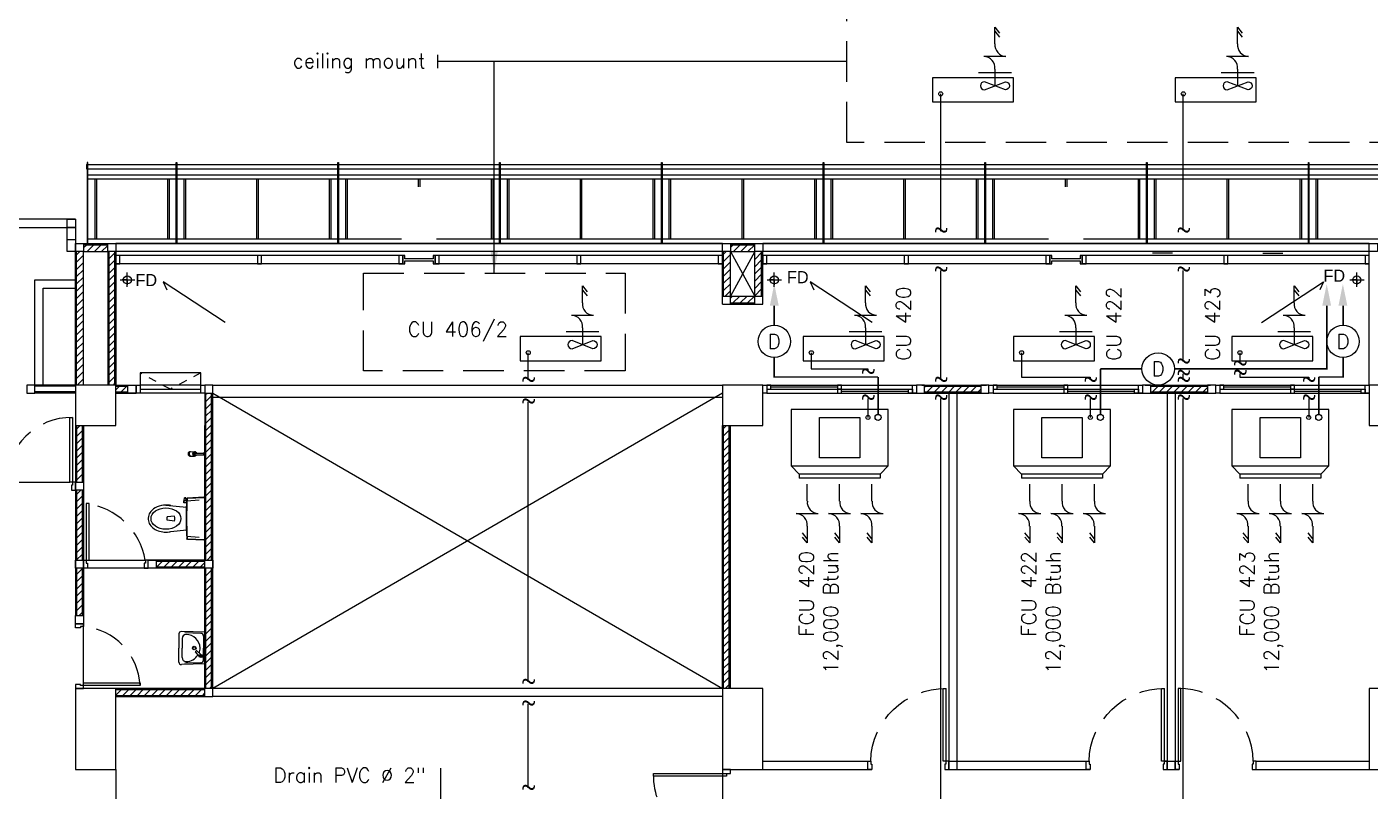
# Model space of a CAD drawing. Header units: millimetres. Extents: x -398 to 816, y -1 to 208.
# Drawn here: x 502.74 to 519.35, y 36.63 to 46.08 of the extents above; entities that cross this region are included whole.
import ezdxf
from ezdxf.enums import TextEntityAlignment as Align

# ---------------------------------------------------------------- set-up
doc = ezdxf.new("R2010")
doc.units = ezdxf.units.MM
doc.linetypes.add('DASHED', pattern=[0.75, 0.5, -0.25])
for name, color, linetype in [('AA_Column', 5, 'Continuous'), ('AA_Door', 3, 'Continuous'), ('AA_FD', 6, 'Continuous'), ('AA_Floor', 31, 'Continuous'), ('AA_furn', 11, 'Continuous'), ('AA_Hatch', 8, 'Continuous'), ('AA_Roof', 6, 'Continuous'), ('AA_Wall', 1, 'Continuous'), ('AA_Window', 4, 'Continuous'), ('AC DRAIN', 240, 'Continuous'), ('AC FCU', 221, 'Continuous'), ('AC LINE', 171, 'Continuous')]:
    doc.layers.add(name, color=color, linetype=linetype)
doc.styles.add('Romand', font='romand.shx')
doc.styles.add('Romans', font='romans.shx')
doc.styles.add('style2', font='vit-s.shx', dxfattribs={"height": 3.2})
pattern_1 = [(45, (-498.769, -475.90679), (-0.0449012806, 0.0449012806), [])]

# ---------------------------------------------------------------- blocks, each defined once
blk = doc.blocks.new('door_90')
at = {"layer": 'AA_Door', "color": 9}
blk.add_lwpolyline([(0.07, 0.1), (0.07, 1), (0.035, 1), (0.035, 0.1)], close=True, dxfattribs=at)
for points in [[(0, 0), (0, 0.1), (0.035, 0.1), (0.035, 0.065), (0.05, 0.065), (0.05, 0), (0, 0)], [(1, 0), (1, 0.1), (0.965, 0.1), (0.965, 0.065), (0.95, 0.065), (0.95, 0), (1, 0)]]:
    blk.add_lwpolyline(points, dxfattribs=at)
at = {"layer": 'AA_Door', "color": 9, "linetype": 'DASHED', "ltscale": 0.75}
blk.add_arc((0.043, 0.077), 0.923, 1.5795, 90.5293, dxfattribs=at)
blk = doc.blocks.new('door_180s')
at = {"layer": 'AA_Door', "color": 9}
for points in [[(-0.1, 1.9), (0, 1.9), (0, 1.85), (-0.1, 1.85)], [(-0.05, 1.815), (0.85, 1.815), (0.85, 1.85), (-0.05, 1.85)], [(-0.05, 0.085), (-0.95, 0.085), (-0.95, 0.05), (-0.05, 0.05)], [(-0.1, 0.05), (0, 0.05), (0, 0), (-0.1, 0)]]:
    blk.add_lwpolyline(points, close=True, dxfattribs=at)
at = {"layer": 'AA_Door', "color": 9, "linetype": 'DASHED', "ltscale": 0.75}
for centre, start, end in [((-0.027, 1.826), 268.4655, 0.5022), ((-0.073, 0.074), 88.4655, 180.5022)]:
    blk.add_arc(centre, 0.877, start, end, dxfattribs=at)
blk = doc.blocks.new('AC')
at = {"layer": 'AC FCU', "color": 8}
for p, q in [((-0.4, 1.651), (-0.342, 1.578)), ((-0.4, 1.444), (-0.4, 1.651)), ((-0.4, 1.601), (-0.342, 1.528)), ((0, 1.444), (0, 1.651)), ((0, 1.651), (0.058, 1.578)), ((0, 1.601), (0.058, 1.528)), ((0.4, 1.651), (0.458, 1.578)), ((0.4, 1.444), (0.4, 1.651)), ((0.4, 1.601), (0.458, 1.528)), ((-0.264, 1.289), (-0.536, 1.289)), ((0.136, 1.289), (-0.136, 1.289)), ((0.536, 1.289), (0.264, 1.289)), ((-0.4, 1.134), (-0.4, 0.926)), ((0, 1.134), (0, 0.926)), ((0.4, 1.134), (0.4, 0.926))]:
    blk.add_line(p, q, dxfattribs=at)
at = {"layer": 'AC FCU'}
for p, q in [((-0.5, 0.8), (-0.5, 0.85)), ((-0.5, 0.85), (0.5, 0.85)), ((0.5, 0.8), (0.5, 0.85)), ((-0.5, 0.8), (-0.6, 0.7)), ((-0.5, 0.8), (0.5, 0.8)), ((0.5, 0.8), (0.6, 0.7))]:
    blk.add_line(p, q, dxfattribs=at)
blk.add_lwpolyline([(-0.6, 0), (0.6, 0), (0.6, 0.7), (-0.6, 0.7)], close=True, dxfattribs=at)
at = {"layer": 'AC FCU', "color": 8}
blk.add_lwpolyline([(-0.25, 0.1), (-0.25, 0.6), (0.25, 0.6), (0.25, 0.1)], close=True, dxfattribs=at)
at = {"layer": 'AC FCU'}
blk.add_circle((-0.35, 0.1), 0.025, dxfattribs=at)
at = {"layer": 'AC FCU', "color": 8}
for centre, start, end in [((-0.26, 1.429), 173.9498, 268.5513), ((0.14, 1.429), 173.9498, 268.5513), ((0.54, 1.429), 173.9498, 268.5513), ((-0.54, 1.148), 353.9498, 88.5513), ((-0.14, 1.148), 353.9498, 88.5513), ((0.26, 1.148), 353.9498, 88.5513)]:
    blk.add_arc(centre, 0.14, start, end, dxfattribs=at)
blk = doc.blocks.new('ACC1')
at = {"layer": 'AC FCU'}
for p, q in [((0, 0.5), (-0.3, 0.5)), ((-0.3, 0.5), (-0.3, -0.5)), ((0, -0.5), (0, 0.5)), ((-0.3, -0.5), (0, -0.5))]:
    blk.add_line(p, q, dxfattribs=at)
at = {"layer": 'AC FCU', "color": 8}
for p, q in [((-0.562, 0.407), (-0.562, 0.134)), ((-0.36, 0.474), (-0.36, 0.067)), ((-0.925, 0.27), (-0.852, 0.328)), ((-0.718, 0.27), (-0.925, 0.27)), ((-0.875, 0.27), (-0.802, 0.328)), ((-0.407, 0.27), (-0.2, 0.27))]:
    blk.add_line(p, q, dxfattribs=at)
at = {"layer": 'AC FCU'}
blk.add_lwpolyline([(-0.25, 0.4, -1), (-0.15, 0.4), (-0.25, 0.141, 1), (-0.15, 0.141), (-0.25, 0.4)], format="xyb", dxfattribs=at)
blk.add_circle((-0.1, -0.4), 0.025, dxfattribs=at)
at = {"layer": 'AC FCU', "color": 8}
for centre, start, end in [((-0.703, 0.41), 263.9498, 358.5513), ((-0.422, 0.131), 83.9498, 178.5513)]:
    blk.add_arc(centre, 0.14, start, end, dxfattribs=at)
blk = doc.blocks.new('POINT_Drain')
at = {"layer": 'Defpoints'}
blk.add_circle((0, 0), 0.2, dxfattribs=at)
at = {"layer": 'AC DRAIN', "insert": (0, 0), "char_height": 0.18, "width": 0.25231, "attachment_point": 5, "style": 'Romans'}
blk.add_mtext('D', dxfattribs=at)

msp = doc.modelspace()

# ---------------------------------------------------------------- hatches: boundary and pattern name
at = {"layer": 'AA_Hatch'}
h = msp.add_hatch(dxfattribs=at)
h.set_pattern_fill('ANSI31', color=9, scale=0.02, style=0)
h.set_pattern_definition(pattern_1)
h.paths.add_polyline_path([(511.44, 43.384), (511.44, 43.299), (511.59, 43.299), (511.59, 43.384)])
h.paths.add_polyline_path([(511.59, 43.384), (511.59, 43.299), (511.74, 43.299), (511.74, 43.384)])
h.paths.add_polyline_path([(511.355, 42.749), (511.44, 42.749), (511.44, 43.299), (511.355, 43.299)])
h.paths.add_polyline_path([(511.44, 42.749), (511.44, 42.664), (511.59, 42.664), (511.59, 42.749)])
h.paths.add_polyline_path([(511.74, 42.664), (511.74, 42.749), (511.59, 42.749), (511.59, 42.664)])
h.paths.add_polyline_path([(511.825, 43.299), (511.74, 43.299), (511.74, 42.749), (511.825, 42.749)])
h = msp.add_hatch(dxfattribs=at)
h.set_pattern_fill('ANSI31', color=9, scale=0.02, style=0)
h.set_pattern_definition(pattern_1)
h.paths.add_polyline_path([(514.537, 41.634), (513.84, 41.634), (513.84, 41.564), (514.537, 41.564)])
h = msp.add_hatch(dxfattribs=at)
h.set_pattern_fill('ANSI31', color=9, scale=0.02, style=0)
h.set_pattern_definition(pattern_1)
h.paths.add_polyline_path([(517.34, 41.634), (516.637, 41.634), (516.637, 41.564), (517.34, 41.564)])
h = msp.add_hatch(dxfattribs=at)
h.set_pattern_fill('ANSI31', color=9, scale=0.02, style=0)
h.set_pattern_definition(pattern_1)
h.paths.add_polyline_path([(511.355, 37.899), (511.425, 37.899), (511.425, 41.149), (511.355, 41.149)])

# ---------------------------------------------------------------- linework, layer by layer
at = {"color": 9}
for p, q in [((504.755, 40.802), (504.742, 40.803)), ((504.755, 40.795), (504.742, 40.794)), ((504.756, 40.787), (504.743, 40.788)), ((504.756, 40.811), (504.744, 40.81)), ((504.744, 40.81), (504.744, 40.81)), ((504.76, 40.818), (504.747, 40.819)), ((504.76, 40.78), (504.747, 40.779)), ((504.751, 40.774), (504.751, 40.774)), ((504.764, 40.773), (504.751, 40.774)), ((504.765, 40.825), (504.753, 40.824)), ((504.753, 40.824), (504.753, 40.824)), ((504.757, 40.828), (504.813, 40.826)), ((504.757, 40.77), (504.813, 40.772)), ((504.826, 40.822), (504.812, 40.822)), ((504.826, 40.776), (504.812, 40.776)), ((504.62, 38.573), (504.62, 38.399)), ((504.94, 38.594), (504.651, 38.603)), ((504.891, 38.58), (504.695, 38.587)), ((504.925, 38.545), (504.925, 38.399)), ((504.94, 38.594), (504.94, 38.204)), ((504.62, 38.225), (504.62, 38.399)), ((504.66, 38.516), (504.66, 38.399)), ((504.66, 38.281), (504.66, 38.399)), ((504.925, 38.252), (504.925, 38.399)), ((504.94, 38.204), (504.651, 38.195)), ((504.891, 38.217), (504.695, 38.211)), ((504.87, 38.299), (504.826, 38.35)), ((504.891, 38.32), (504.84, 38.364)), ((504.904, 38.286), (504.876, 38.314)), ((504.876, 38.286), (504.904, 38.314))]:
    msp.add_line(p, q, dxfattribs=at)
for points in [[(504.759, 40.77, -0.021721), (504.757, 40.77, -0.137703), (504.75, 40.772, -0.107036), (504.743, 40.778, -0.080802), (504.739, 40.787, -0.068708), (504.737, 40.799, -0.068708), (504.739, 40.811, -0.080802), (504.743, 40.82, -0.107036), (504.75, 40.826, -0.137703), (504.757, 40.828, -0.011582), (504.758, 40.828, -0.107036)], [(504.742, 40.794, -0.019373), (504.742, 40.798, -0.026088), (504.742, 40.803, -0.070474)], [(504.747, 40.779, -0.064149), (504.744, 40.787, -0.004199), (504.743, 40.788, -0.027357)], [(504.744, 40.81, -0.075588), (504.747, 40.819, -0.107036)], [(504.758, 40.77, -0.06826), (504.755, 40.771, -0.050457), (504.751, 40.774, -0.080802)], [(504.753, 40.824, -0.02862), (504.755, 40.826, -0.137703), (504.762, 40.828, -0.011582), (504.763, 40.828, -0.107036)], [(504.821, 40.776, -0.037038), (504.818, 40.774, -0.138318), (504.812, 40.772, -0.138318), (504.805, 40.774, -0.107063), (504.799, 40.78, -0.080523), (504.795, 40.788, -0.068353), (504.793, 40.799, -0.068353), (504.795, 40.81, -0.080523), (504.799, 40.818, -0.107063), (504.805, 40.824, -0.138318), (504.812, 40.826, -0.138318), (504.818, 40.824, -0.034344), (504.821, 40.822, -0.080523)], [(504.812, 40.776, -0.166556), (504.808, 40.777, -0.10552), (504.803, 40.782, -0.068258), (504.8, 40.789, -0.054428), (504.799, 40.799, -0.054428), (504.8, 40.808, -0.068258), (504.803, 40.816, -0.10552), (504.808, 40.821, -0.166556), (504.812, 40.822, -0.166556)], [(504.837, 40.789, -0.063152), (504.835, 40.782, -0.10552), (504.83, 40.777, -0.166556), (504.826, 40.776, -0.166556), (504.822, 40.777, -0.10552), (504.817, 40.782, -0.068258), (504.815, 40.789, -0.054428), (504.813, 40.799, -0.054428), (504.815, 40.808, -0.068258), (504.817, 40.816, -0.10552), (504.822, 40.821, -0.166556), (504.826, 40.822, -0.166556), (504.83, 40.821, -0.10552), (504.835, 40.816, -0.063152), (504.837, 40.809, -0.054428)], [(504.825, 40.789, -0.130501), (504.823, 40.79, -0.106504), (504.82, 40.792, -0.08409), (504.819, 40.795, -0.073064), (504.818, 40.799, -0.073064), (504.819, 40.803, -0.08409), (504.82, 40.806, -0.106504), (504.823, 40.808, -0.130501), (504.825, 40.809, -0.130501)]]:
    msp.add_lwpolyline(points, format="xyb", dxfattribs=at)
for points in [[(504.825, 40.809), (504.93, 40.809)], [(504.825, 40.789), (504.93, 40.789)], [(504.937, 40.821), (504.93, 40.811), (504.93, 40.809)], [(504.93, 40.809), (504.93, 40.799)], [(504.93, 40.789), (504.93, 40.799)], [(504.937, 40.777), (504.93, 40.786), (504.93, 40.789)], [(504.94, 40.799), (504.94, 40.821), (504.937, 40.821)], [(504.937, 40.821), (504.937, 40.799)], [(504.94, 40.799), (504.94, 40.777), (504.937, 40.777)], [(504.937, 40.777), (504.937, 40.799)]]:
    msp.add_lwpolyline(points, dxfattribs=at)
for centre, radius in [((504.81, 38.399), 0.0225), ((504.81, 38.399), 0.0175), ((504.89, 38.3), 0.02)]:
    msp.add_circle(centre, radius, dxfattribs=at)
for centre, radius, start, end in [((504.855, 40.799), 0.0438, 167.5382, 180), ((504.855, 40.799), 0.0438, 180, 192.4618), ((504.839, 40.802), 0.0279, 151.9188, 167.5382), ((504.839, 40.796), 0.0279, 192.4618, 208.0812), ((504.83, 40.808), 0.0169, 127.8246, 151.9188), ((504.83, 40.79), 0.0169, 208.0812, 232.1754), ((504.823, 40.815), 0.007, 90, 127.8246), ((504.823, 40.783), 0.007, 232.1754, 270), ((504.823, 40.815), 0.007, 79.6534, 90), ((504.823, 40.783), 0.007, 270, 280.3466), ((504.65, 38.573), 0.03, 88.2101, 180), ((504.71, 38.516), 0.05, 90, 180), ((504.706, 38.387), 0.179, 3.7533, 88.7556), ((504.89, 38.545), 0.035, 0, 88.2101), ((504.706, 38.411), 0.179, 336.2049, 356.2467), ((504.65, 38.225), 0.03, 180, 271.7899), ((504.71, 38.281), 0.05, 180, 270), ((504.706, 38.411), 0.179, 271.2444, 327.3706), ((504.839, 38.351), 0.0125, 81.8699, 188.1301), ((504.89, 38.252), 0.035, 271.7899, 0)]:
    msp.add_arc(centre, radius, start, end, dxfattribs=at)
at = {"layer": 'AA_Column', "color": 9}
for p, q in [((503.84, 41.649), (503.34, 41.649)), ((503.34, 41.649), (503.34, 41.149)), ((503.84, 41.149), (503.84, 41.649)), ((503.34, 41.149), (503.84, 41.149)), ((503.84, 37.899), (503.34, 37.899)), ((503.34, 37.899), (503.34, 36.899)), ((503.84, 37.899), (503.34, 37.899)), ((503.34, 37.899), (503.34, 36.899)), ((503.84, 37.899), (503.34, 37.899)), ((503.34, 37.899), (503.34, 36.899)), ((503.84, 36.899), (503.84, 37.899)), ((503.84, 36.899), (503.84, 37.899)), ((503.84, 36.899), (503.84, 37.899)), ((503.34, 36.899), (503.84, 36.899)), ((503.34, 36.899), (503.84, 36.899)), ((503.34, 36.899), (503.84, 36.899))]:
    msp.add_line(p, q, dxfattribs=at)
for points in [[(511.34, 41.149), (511.84, 41.149), (511.84, 41.649), (511.34, 41.649)], [(519.34, 41.149), (519.84, 41.149), (519.84, 41.649), (519.34, 41.649)], [(511.34, 36.899), (511.84, 36.899), (511.84, 37.899), (511.34, 37.899)], [(519.34, 36.899), (519.84, 36.899), (519.84, 37.899), (519.34, 37.899)]]:
    msp.add_lwpolyline(points, close=True, dxfattribs=at)
at = {"layer": 'AA_Door', "color": 9}
for p, q in [((503.51, 40.184), (503.475, 40.184)), ((503.475, 40.184), (503.475, 39.484)), ((503.51, 39.484), (503.51, 40.184)), ((503.44, 39.384), (503.44, 39.484)), ((503.44, 39.484), (503.475, 39.484)), ((503.49, 39.384), (503.44, 39.384)), ((503.475, 39.484), (503.475, 39.449)), ((503.475, 39.484), (503.51, 39.484)), ((503.475, 39.449), (503.49, 39.449)), ((503.49, 39.449), (503.49, 39.384)), ((504.205, 39.449), (504.19, 39.449)), ((504.19, 39.449), (504.19, 39.384)), ((504.19, 39.384), (504.24, 39.384)), ((504.24, 39.484), (504.205, 39.484)), ((504.205, 39.484), (504.205, 39.449)), ((504.24, 39.384), (504.24, 39.484)), ((503.34, 38.699), (503.44, 38.699)), ((503.34, 38.649), (503.34, 38.699)), ((503.405, 38.649), (503.34, 38.649)), ((503.44, 38.664), (503.405, 38.664)), ((503.405, 38.664), (503.405, 38.649)), ((503.44, 38.699), (503.44, 38.664)), ((503.405, 37.949), (503.34, 37.949)), ((503.34, 37.949), (503.34, 37.899)), ((503.34, 37.899), (503.44, 37.899)), ((503.405, 37.934), (503.405, 37.949)), ((503.44, 37.934), (503.405, 37.934)), ((503.44, 37.969), (504.14, 37.969)), ((503.44, 37.934), (503.44, 37.969)), ((504.14, 37.934), (503.44, 37.934)), ((503.44, 37.899), (503.44, 37.934)), ((504.14, 37.969), (504.14, 37.934))]:
    msp.add_line(p, q, dxfattribs=at)
msp.add_lwpolyline([(503.27, 40.449), (503.27, 41.249), (503.305, 41.249), (503.305, 40.449)], close=True, dxfattribs=at)
msp.add_lwpolyline([(503.34, 40.349), (503.34, 40.449), (503.305, 40.449), (503.305, 40.414), (503.29, 40.414), (503.29, 40.349), (503.34, 40.349)], dxfattribs=at)
at = {"layer": 'AA_Door', "color": 9, "linetype": 'DASHED', "ltscale": 0.75}
for centre, radius, start, end in [((503.297, 40.426), 0.823, 89.4707, 178.4205), ((503.365, 39.339), 0.852, 9.7949, 82.6088), ((503.376, 37.902), 0.764, 2.3771, 85.2192)]:
    msp.add_arc(centre, radius, start, end, dxfattribs=at)
at = {"layer": 'AA_FD', "color": 6}
for p, q in [((503.982, 42.863), (503.982, 43.041)), ((511.982, 42.863), (511.982, 43.041)), ((519.185, 42.863), (519.185, 43.041)), ((503.895, 42.949), (504.073, 42.949)), ((503.982, 42.949), (503.92, 42.949)), ((503.982, 42.949), (503.982, 42.888)), ((505.192, 42.422), (504.425, 42.926)), ((504.425, 42.926), (504.472, 42.825)), ((511.895, 42.949), (512.073, 42.949)), ((511.982, 42.949), (511.92, 42.949)), ((511.982, 42.949), (511.982, 42.888)), ((513.192, 42.422), (512.425, 42.926)), ((512.425, 42.926), (512.472, 42.825)), ((518.006, 42.422), (518.773, 42.926)), ((518.773, 42.926), (518.726, 42.825)), ((519.098, 42.949), (519.276, 42.949)), ((519.185, 42.949), (519.123, 42.949)), ((519.185, 42.949), (519.185, 42.888))]:
    msp.add_line(p, q, dxfattribs=at)
for centre in [(503.982, 42.949), (511.982, 42.949), (519.185, 42.949)]:
    msp.add_circle(centre, 0.05, dxfattribs=at)
at = {"layer": 'AA_Floor', "color": 9}
for p, q in [((511.34, 43.399), (503.84, 43.399)), ((503.84, 43.399), (535.34, 43.399)), ((519.34, 43.399), (511.84, 43.399)), ((511.34, 43.299), (503.84, 43.299)), ((519.34, 43.299), (511.84, 43.299)), ((502.84, 42.949), (503.34, 42.949)), ((502.84, 41.649), (502.84, 42.949)), ((503.34, 42.949), (503.34, 41.649)), ((502.94, 42.849), (503.34, 42.849)), ((502.94, 41.649), (502.94, 42.849)), ((503.34, 42.849), (503.34, 41.649)), ((503.34, 41.649), (502.84, 41.649)), ((503.34, 41.649), (502.94, 41.649)), ((505.04, 41.649), (511.34, 41.649)), ((511.34, 41.549), (505.04, 37.898)), ((505.04, 41.549), (511.34, 37.899)), ((505.04, 41.499), (511.34, 41.499)), ((502.475, 40.449), (503.27, 40.449)), ((503.44, 39.484), (504.205, 39.484)), ((504.24, 39.384), (503.49, 39.384)), ((503.44, 37.899), (503.44, 38.699)), ((511.34, 37.898), (505.04, 37.898)), ((503.84, 36.899), (503.84, 31.899)), ((511.34, 36.899), (511.34, 34.999))]:
    msp.add_line(p, q, dxfattribs=at)
at = {"layer": 'AA_furn', "color": 9}
for p, q in [((504.68, 40.192), (504.68, 40.217)), ((504.715, 40.217), (504.68, 40.217)), ((504.685, 40.217), (504.689, 40.257)), ((504.685, 40.192), (504.685, 40.217)), ((504.704, 40.257), (504.689, 40.257)), ((504.708, 40.217), (504.704, 40.257)), ((504.728, 40.257), (504.717, 40.247)), ((504.72, 40.217), (504.87, 40.23)), ((504.73, 40.252), (504.722, 40.245)), ((504.728, 40.257), (504.93, 40.266)), ((504.73, 40.252), (504.928, 40.261)), ((504.94, 40.249), (504.928, 40.261)), ((504.94, 40.256), (504.93, 40.266)), ((504.94, 39.741), (504.94, 40.256)), ((504.46, 40.166), (504.712, 40.14)), ((504.714, 40.192), (504.68, 40.192)), ((504.566, 40.029), (504.476, 40.02)), ((504.566, 39.969), (504.476, 39.978)), ((504.52, 39.838), (504.712, 39.858)), ((504.728, 39.741), (504.717, 39.751)), ((504.72, 39.781), (504.87, 39.768)), ((504.73, 39.746), (504.722, 39.753)), ((504.93, 39.731), (504.728, 39.741)), ((504.928, 39.737), (504.73, 39.746)), ((504.94, 39.749), (504.928, 39.737)), ((504.94, 39.741), (504.93, 39.731))]:
    msp.add_line(p, q, dxfattribs=at)
for centre, radius, start, end in [((509.138, 39.999), 4.428, 176.7917, 183.2083), ((509.138, 39.999), 4.423, 176.8166, 183.1834), ((504.518, 39.999), 0.0466, 153.215, 206.785), ((504.478, 39.999), 0.0928, 341.1381, 18.8619)]:
    msp.add_arc(centre, radius, start, end, dxfattribs=at)
msp.add_ellipse((504.46, 39.999), major_axis=(0.185, 0), ratio=0.716216, dxfattribs=at)
msp.add_open_spline([(504.519, 40.16), (504.499, 40.164), (504.479, 40.167), (504.385, 40.166), (504.311, 40.137), (504.242, 40.049), (504.232, 39.999), (504.262, 39.912), (504.299, 39.877), (504.391, 39.834), (504.447, 39.827), (504.506, 39.835), (504.513, 39.836), (504.52, 39.838)], degree=3, knots=[1.286089, 1.286089, 1.286089, 1.286089, 1.576268, 1.576268, 2.627882, 2.627882, 3.385411, 3.385411, 4.14294, 4.14294, 4.900469, 4.900469, 5.002966, 5.002966, 5.002966, 5.002966], dxfattribs=at)
at = {"layer": 'AA_Hatch', "color": 9}
for p, q in [((503.44, 43.344), (503.48, 43.384)), ((503.485, 43.299), (503.57, 43.384)), ((503.59, 43.314), (503.66, 43.384)), ((503.664, 43.299), (503.74, 43.375)), ((503.355, 43.259), (503.395, 43.299)), ((503.355, 43.169), (503.44, 43.254)), ((503.575, 43.299), (503.59, 43.314)), ((503.755, 43.21), (503.825, 43.28)), ((503.755, 43.12), (503.825, 43.19)), ((503.355, 43.079), (503.44, 43.164)), ((503.355, 42.99), (503.44, 43.075)), ((503.755, 43.03), (503.825, 43.1)), ((503.355, 42.9), (503.44, 42.985)), ((503.355, 42.81), (503.44, 42.895)), ((503.755, 42.941), (503.825, 43.011)), ((503.755, 42.851), (503.825, 42.921)), ((503.355, 42.72), (503.44, 42.805)), ((503.355, 42.63), (503.44, 42.715)), ((503.755, 42.761), (503.825, 42.831)), ((503.755, 42.671), (503.825, 42.741)), ((503.355, 42.541), (503.44, 42.626)), ((503.355, 42.451), (503.44, 42.536)), ((503.755, 42.581), (503.825, 42.651)), ((503.755, 42.492), (503.825, 42.562)), ((503.355, 42.361), (503.44, 42.446)), ((503.355, 42.271), (503.44, 42.356)), ((503.755, 42.402), (503.825, 42.472)), ((503.755, 42.312), (503.825, 42.382)), ((503.355, 42.181), (503.44, 42.266)), ((503.755, 42.222), (503.825, 42.292)), ((503.755, 42.132), (503.825, 42.202)), ((503.355, 42.092), (503.44, 42.177)), ((503.355, 42.002), (503.44, 42.087)), ((503.755, 42.043), (503.825, 42.113)), ((503.355, 41.912), (503.44, 41.997)), ((503.355, 41.822), (503.44, 41.907)), ((503.755, 41.953), (503.825, 42.023)), ((503.755, 41.863), (503.825, 41.933)), ((503.355, 41.732), (503.44, 41.817)), ((503.361, 41.649), (503.44, 41.728)), ((503.755, 41.773), (503.825, 41.843)), ((503.755, 41.683), (503.825, 41.753)), ((503.81, 41.649), (503.825, 41.664)), ((503.84, 41.589), (503.885, 41.634)), ((503.905, 41.564), (503.975, 41.634)), ((504.955, 41.536), (504.968, 41.549)), ((504.955, 41.447), (505.025, 41.517)), ((504.955, 41.357), (505.025, 41.427)), ((504.955, 41.267), (505.025, 41.337)), ((504.955, 41.177), (505.025, 41.247)), ((503.355, 41.104), (503.4, 41.149)), ((503.355, 41.014), (503.425, 41.084)), ((504.955, 41.087), (505.025, 41.157)), ((504.955, 40.998), (505.025, 41.068)), ((503.355, 40.924), (503.425, 40.994)), ((503.355, 40.834), (503.425, 40.904)), ((504.955, 40.908), (505.025, 40.978)), ((504.955, 40.818), (505.025, 40.888)), ((503.355, 40.745), (503.425, 40.815)), ((503.355, 40.655), (503.425, 40.725)), ((504.955, 40.728), (505.025, 40.798)), ((504.955, 40.638), (505.025, 40.708)), ((503.355, 40.565), (503.425, 40.635)), ((503.355, 40.475), (503.425, 40.545)), ((504.955, 40.549), (505.025, 40.619)), ((504.955, 40.459), (505.025, 40.529)), ((503.419, 40.449), (503.425, 40.455)), ((504.955, 40.369), (505.025, 40.439)), ((503.355, 40.296), (503.408, 40.349)), ((503.355, 40.206), (503.425, 40.276)), ((504.955, 40.279), (505.025, 40.349)), ((504.955, 40.189), (505.025, 40.259)), ((503.355, 40.116), (503.425, 40.186)), ((503.355, 40.026), (503.425, 40.096)), ((504.955, 40.099), (505.025, 40.169)), ((504.955, 40.01), (505.025, 40.08)), ((503.355, 39.936), (503.425, 40.006)), ((503.355, 39.847), (503.425, 39.917)), ((504.955, 39.92), (505.025, 39.99)), ((504.955, 39.83), (505.025, 39.9)), ((503.355, 39.757), (503.425, 39.827)), ((503.355, 39.667), (503.425, 39.737)), ((504.955, 39.74), (505.025, 39.81)), ((504.955, 39.65), (505.025, 39.72)), ((503.355, 39.577), (503.425, 39.647)), ((503.355, 39.487), (503.425, 39.557)), ((504.955, 39.561), (505.025, 39.631)), ((504.968, 39.484), (505.025, 39.541)), ((503.355, 39.308), (503.425, 39.378)), ((504.344, 39.399), (504.414, 39.469)), ((504.434, 39.399), (504.504, 39.469)), ((504.524, 39.399), (504.594, 39.469)), ((504.614, 39.399), (504.684, 39.469)), ((504.703, 39.399), (504.773, 39.469)), ((504.793, 39.399), (504.863, 39.469)), ((504.883, 39.399), (504.94, 39.456)), ((504.955, 39.381), (504.958, 39.384)), ((503.355, 39.218), (503.425, 39.288)), ((504.955, 39.291), (505.025, 39.361)), ((504.955, 39.201), (505.025, 39.271)), ((503.355, 39.128), (503.425, 39.198)), ((503.355, 39.038), (503.425, 39.108)), ((504.955, 39.112), (505.025, 39.182)), ((504.955, 39.022), (505.025, 39.092)), ((503.355, 38.949), (503.425, 39.019)), ((503.355, 38.859), (503.425, 38.929)), ((504.955, 38.932), (505.025, 39.002)), ((504.955, 38.842), (505.025, 38.912)), ((503.385, 38.799), (503.425, 38.839)), ((504.955, 38.752), (505.025, 38.822)), ((504.955, 38.663), (505.025, 38.733)), ((504.955, 38.573), (505.025, 38.643)), ((504.955, 38.483), (505.025, 38.553)), ((504.955, 38.393), (505.025, 38.463)), ((504.955, 38.303), (505.025, 38.373)), ((504.955, 38.214), (505.025, 38.284)), ((504.955, 38.124), (505.025, 38.194)), ((504.955, 38.034), (505.025, 38.104)), ((503.84, 37.817), (503.907, 37.884)), ((503.927, 37.814), (503.997, 37.884)), ((504.016, 37.814), (504.086, 37.884)), ((504.106, 37.814), (504.176, 37.884)), ((504.196, 37.814), (504.266, 37.884)), ((504.286, 37.814), (504.356, 37.884)), ((504.376, 37.814), (504.446, 37.884)), ((504.465, 37.814), (504.535, 37.884)), ((504.555, 37.814), (504.625, 37.884)), ((504.645, 37.814), (504.715, 37.884)), ((504.735, 37.814), (504.805, 37.884)), ((504.825, 37.814), (504.895, 37.884)), ((504.955, 37.944), (505.025, 38.014)), ((505, 37.899), (505.025, 37.924)), ((504.915, 37.814), (504.94, 37.839))]:
    msp.add_line(p, q, dxfattribs=at)
at = {"layer": 'AA_Roof', "color": 9}
for p, q in [((503.476, 44.374), (503.486, 44.374)), ((503.476, 44.374), (503.476, 44.324)), ((503.494, 44.374), (504.586, 44.374)), ((504.594, 44.374), (506.586, 44.374)), ((506.594, 44.374), (508.586, 44.374)), ((508.594, 44.374), (510.586, 44.374)), ((510.594, 44.374), (512.586, 44.374)), ((512.594, 44.374), (514.586, 44.374)), ((514.594, 44.374), (516.586, 44.374)), ((516.594, 44.374), (518.586, 44.374)), ((518.594, 44.374), (520.586, 44.374)), ((503.476, 44.324), (503.486, 44.324)), ((503.494, 44.324), (504.586, 44.324)), ((503.494, 44.249), (504.586, 44.249)), ((503.494, 44.199), (504.586, 44.199)), ((503.58, 44.199), (503.58, 43.455)), ((503.6, 44.199), (503.6, 43.455)), ((504.48, 44.199), (504.48, 43.455)), ((504.5, 44.199), (504.5, 43.455)), ((504.594, 44.324), (506.586, 44.324)), ((504.594, 44.249), (506.586, 44.249)), ((504.594, 44.199), (506.586, 44.199)), ((504.68, 44.199), (504.68, 43.455)), ((504.7, 44.199), (504.7, 43.455)), ((505.58, 44.199), (505.58, 43.455)), ((505.6, 44.199), (505.6, 43.455)), ((506.48, 44.199), (506.48, 43.455)), ((506.5, 44.199), (506.5, 43.455)), ((506.594, 44.324), (508.586, 44.324)), ((506.594, 44.249), (508.586, 44.249)), ((506.594, 44.199), (508.586, 44.199)), ((506.68, 44.199), (506.68, 43.455)), ((506.7, 44.199), (506.7, 43.455)), ((507.58, 44.199), (507.58, 44.099)), ((507.6, 44.199), (507.6, 44.099)), ((508.48, 44.199), (508.48, 43.455)), ((508.5, 44.199), (508.5, 43.455)), ((508.594, 44.324), (510.586, 44.324)), ((508.594, 44.249), (510.586, 44.249)), ((508.594, 44.199), (510.586, 44.199)), ((508.68, 44.199), (508.68, 43.455)), ((508.7, 44.199), (508.7, 43.455)), ((509.58, 44.199), (509.58, 43.455)), ((509.6, 44.199), (509.6, 43.455)), ((510.48, 44.199), (510.48, 43.455)), ((510.5, 44.199), (510.5, 43.455)), ((510.594, 44.324), (512.586, 44.324)), ((510.594, 44.249), (512.586, 44.249)), ((510.594, 44.199), (512.586, 44.199)), ((510.68, 44.199), (510.68, 43.455)), ((510.7, 44.199), (510.7, 43.455)), ((511.58, 44.199), (511.58, 43.455)), ((511.6, 44.199), (511.6, 43.455)), ((512.48, 44.199), (512.48, 43.455)), ((512.5, 44.199), (512.5, 43.455)), ((512.594, 44.324), (514.586, 44.324)), ((512.594, 44.249), (514.586, 44.249)), ((512.594, 44.199), (514.586, 44.199)), ((512.68, 44.199), (512.68, 43.455)), ((512.7, 44.199), (512.7, 43.455)), ((513.58, 44.199), (513.58, 43.455)), ((513.6, 44.199), (513.6, 43.455)), ((514.48, 44.199), (514.48, 43.455)), ((514.5, 44.199), (514.5, 43.455)), ((514.594, 44.324), (516.586, 44.324)), ((514.594, 44.249), (516.586, 44.249)), ((514.594, 44.199), (516.586, 44.199)), ((514.68, 44.199), (514.68, 43.455)), ((514.7, 44.199), (514.7, 43.455)), ((515.58, 44.199), (515.58, 44.099)), ((515.6, 44.199), (515.6, 44.099)), ((516.48, 44.199), (516.48, 43.455)), ((516.5, 44.199), (516.5, 43.455)), ((516.594, 44.324), (518.586, 44.324)), ((516.594, 44.249), (518.586, 44.249)), ((516.594, 44.199), (518.586, 44.199)), ((516.68, 44.199), (516.68, 43.455)), ((516.7, 44.199), (516.7, 43.455)), ((517.58, 44.199), (517.58, 43.455)), ((517.6, 44.199), (517.6, 43.455)), ((518.48, 44.199), (518.48, 43.455)), ((518.5, 44.199), (518.5, 43.455)), ((518.594, 44.324), (520.586, 44.324)), ((518.594, 44.249), (520.586, 44.249)), ((518.594, 44.199), (520.586, 44.199)), ((518.68, 44.199), (518.68, 43.455)), ((518.7, 44.199), (518.7, 43.455)), ((503.494, 43.455), (504.586, 43.455)), ((504.594, 43.455), (506.586, 43.455)), ((506.594, 43.455), (507.373, 43.455)), ((507.807, 43.455), (508.586, 43.455)), ((508.594, 43.455), (510.586, 43.455)), ((510.594, 43.455), (512.586, 43.455)), ((512.594, 43.455), (514.586, 43.455)), ((514.594, 43.455), (515.373, 43.455)), ((515.807, 43.455), (516.586, 43.455)), ((516.594, 43.455), (518.586, 43.455)), ((518.594, 43.455), (520.586, 43.455))]:
    msp.add_line(p, q, dxfattribs=at)
for points in [[(503.494, 44.399), (503.486, 44.399), (503.486, 43.405), (503.494, 43.405)], [(504.586, 44.399), (504.594, 44.399), (504.594, 43.405), (504.586, 43.405)], [(506.586, 44.399), (506.594, 44.399), (506.594, 43.405), (506.586, 43.405)], [(508.586, 44.399), (508.594, 44.399), (508.594, 43.405), (508.586, 43.405)], [(510.586, 44.399), (510.594, 44.399), (510.594, 43.405), (510.586, 43.405)], [(512.586, 44.399), (512.594, 44.399), (512.594, 43.405), (512.586, 43.405)], [(514.586, 44.399), (514.594, 44.399), (514.594, 43.405), (514.586, 43.405)], [(516.586, 44.399), (516.594, 44.399), (516.594, 43.405), (516.586, 43.405)], [(518.586, 44.399), (518.594, 44.399), (518.594, 43.405), (518.586, 43.405)]]:
    msp.add_lwpolyline(points, close=True, dxfattribs=at)
at = {"layer": 'AA_Wall', "color": 9}
for p, q in [((503.34, 43.699), (497.69, 43.699)), ((503.24, 43.699), (503.34, 43.699)), ((503.24, 43.599), (503.24, 43.699)), ((503.34, 43.699), (503.34, 43.599)), ((503.34, 43.699), (503.34, 43.599)), ((497.69, 43.599), (503.34, 43.599)), ((503.24, 43.449), (503.24, 43.599)), ((503.24, 43.599), (503.34, 43.599)), ((503.24, 43.299), (503.24, 43.599)), ((503.34, 43.599), (503.24, 43.599)), ((503.34, 43.599), (503.34, 43.449)), ((503.34, 43.599), (503.34, 43.299)), ((503.24, 43.449), (503.34, 43.449)), ((503.24, 43.299), (503.24, 43.449)), ((503.34, 43.449), (503.34, 43.299)), ((503.34, 43.399), (503.44, 43.399)), ((503.34, 43.299), (503.34, 43.399)), ((503.34, 43.399), (503.44, 43.399)), ((503.34, 43.299), (503.34, 43.399)), ((503.44, 43.399), (503.74, 43.399)), ((503.44, 43.399), (503.74, 43.399)), ((503.44, 43.399), (503.44, 43.299)), ((503.44, 43.399), (503.44, 43.299)), ((503.44, 43.384), (503.74, 43.384)), ((503.44, 43.384), (503.74, 43.384)), ((503.74, 43.399), (503.84, 43.399)), ((503.74, 43.299), (503.74, 43.399)), ((503.74, 43.299), (503.74, 43.399)), ((503.74, 43.399), (503.84, 43.399)), ((503.84, 43.399), (503.84, 43.299)), ((503.84, 43.399), (503.84, 43.299)), ((511.44, 43.399), (511.74, 43.399)), ((511.44, 43.384), (511.74, 43.384)), ((503.34, 43.299), (503.24, 43.299)), ((503.34, 43.299), (503.24, 43.299)), ((503.34, 41.649), (503.34, 43.299)), ((503.34, 41.649), (503.34, 43.299)), ((503.44, 43.299), (503.34, 43.299)), ((503.44, 43.299), (503.34, 43.299)), ((503.355, 41.649), (503.355, 43.299)), ((503.355, 41.649), (503.355, 43.299)), ((503.44, 41.649), (503.44, 43.299)), ((503.44, 41.649), (503.44, 43.299)), ((503.44, 43.299), (503.74, 43.299)), ((503.74, 43.299), (503.74, 41.649)), ((503.84, 43.299), (503.74, 43.299)), ((503.84, 43.299), (503.74, 43.299)), ((503.755, 43.299), (503.755, 41.649)), ((503.825, 43.299), (503.825, 41.649)), ((503.84, 43.299), (503.84, 41.649)), ((507.39, 43.249), (503.84, 43.249)), ((511.34, 43.249), (507.79, 43.249)), ((511.34, 42.649), (511.34, 43.299)), ((511.355, 42.749), (511.355, 43.299)), ((511.44, 42.649), (511.44, 43.299)), ((511.74, 43.299), (511.44, 42.749)), ((511.44, 43.299), (511.74, 42.749)), ((511.44, 43.299), (511.74, 43.299)), ((511.74, 42.649), (511.74, 43.299)), ((511.825, 42.749), (511.825, 43.299)), ((511.84, 42.649), (511.84, 43.299)), ((515.39, 43.249), (511.84, 43.249)), ((519.34, 43.249), (515.79, 43.249)), ((519.34, 41.649), (519.34, 43.299)), ((507.39, 43.149), (503.84, 43.149)), ((511.34, 43.149), (507.79, 43.149)), ((515.39, 43.149), (511.84, 43.149)), ((519.34, 43.149), (515.79, 43.149)), ((511.34, 42.749), (511.84, 42.749)), ((511.34, 42.649), (511.84, 42.649)), ((511.44, 42.664), (511.74, 42.664)), ((502.84, 41.649), (502.74, 41.649)), ((502.74, 41.649), (502.74, 41.549)), ((502.74, 41.549), (502.84, 41.549)), ((503.34, 41.649), (502.84, 41.649)), ((502.84, 41.549), (502.84, 41.649)), ((503.34, 41.634), (502.84, 41.634)), ((503.34, 41.564), (502.84, 41.564)), ((503.34, 41.549), (502.84, 41.549)), ((503.84, 41.649), (504.09, 41.649)), ((503.84, 41.634), (503.99, 41.634)), ((503.84, 41.564), (503.99, 41.564)), ((503.84, 41.549), (504.09, 41.549)), ((503.99, 41.649), (504.09, 41.649)), ((503.99, 41.549), (503.99, 41.649)), ((504.09, 41.549), (503.99, 41.549)), ((504.09, 41.649), (504.09, 41.549)), ((505.04, 41.649), (504.94, 41.649)), ((504.94, 41.649), (504.94, 40.149)), ((504.94, 41.549), (505.04, 41.549)), ((504.955, 39.484), (504.955, 41.549)), ((505.025, 39.484), (505.025, 41.549)), ((505.04, 37.899), (505.04, 41.649)), ((513.805, 41.649), (514.605, 41.649)), ((513.805, 41.549), (514.605, 41.549)), ((513.84, 41.634), (514.537, 41.634)), ((513.84, 41.564), (514.537, 41.564)), ((514.14, 41.549), (514.14, 36.899)), ((514.24, 41.549), (514.24, 36.899)), ((514.24, 41.549), (514.24, 36.899)), ((516.57, 41.649), (517.375, 41.649)), ((516.57, 41.549), (517.375, 41.549)), ((516.637, 41.634), (517.34, 41.634)), ((516.637, 41.564), (517.34, 41.564)), ((516.84, 41.549), (516.84, 36.899)), ((516.94, 41.549), (516.94, 36.899)), ((503.34, 41.149), (503.34, 40.349)), ((503.355, 41.149), (503.355, 40.449)), ((503.425, 41.149), (503.425, 40.449)), ((503.44, 41.149), (503.44, 40.349)), ((503.44, 41.149), (503.44, 40.149)), ((504.94, 37.799), (504.94, 41.149)), ((511.34, 37.899), (511.34, 41.149)), ((511.355, 37.899), (511.355, 41.149)), ((511.425, 37.899), (511.425, 41.149)), ((511.44, 37.899), (511.44, 41.149)), ((503.34, 40.449), (503.44, 40.449)), ((503.34, 40.349), (503.34, 40.449)), ((503.34, 40.449), (503.44, 40.449)), ((503.34, 40.349), (503.34, 40.449)), ((503.34, 40.449), (503.44, 40.449)), ((503.34, 40.349), (503.34, 40.449)), ((503.44, 40.449), (503.44, 40.349)), ((503.44, 40.449), (503.44, 40.349)), ((503.44, 40.449), (503.44, 40.349)), ((503.34, 40.349), (503.34, 38.799)), ((503.44, 40.349), (503.34, 40.349)), ((503.44, 40.349), (503.34, 40.349)), ((503.44, 40.349), (503.34, 40.349)), ((503.355, 40.349), (503.355, 39.484)), ((503.425, 40.349), (503.425, 39.484)), ((503.44, 40.349), (503.44, 38.699)), ((503.44, 40.349), (503.44, 38.799)), ((503.34, 39.484), (503.44, 39.484)), ((503.34, 39.384), (503.34, 39.484)), ((503.44, 39.384), (503.34, 39.384)), ((503.355, 39.384), (503.355, 38.799)), ((503.425, 39.384), (503.425, 38.799)), ((503.44, 39.484), (503.44, 39.384)), ((504.94, 39.484), (504.24, 39.484)), ((504.24, 39.484), (504.34, 39.484)), ((504.24, 39.384), (504.24, 39.484)), ((504.94, 39.384), (504.24, 39.384)), ((504.34, 39.384), (504.24, 39.384)), ((504.34, 39.484), (504.34, 39.384)), ((504.94, 39.469), (504.34, 39.469)), ((504.94, 39.399), (504.34, 39.399)), ((504.94, 39.384), (504.34, 39.384)), ((504.94, 39.484), (505.04, 39.484)), ((504.94, 39.384), (504.94, 39.484)), ((505.04, 39.384), (504.94, 39.384)), ((504.955, 37.899), (504.955, 39.384)), ((505.025, 37.899), (505.025, 39.384)), ((505.04, 39.484), (505.04, 39.384)), ((503.34, 38.799), (503.44, 38.799)), ((503.34, 38.699), (503.34, 38.799)), ((503.44, 38.799), (503.44, 38.699)), ((503.44, 38.699), (503.34, 38.699)), ((505.04, 37.899), (503.84, 37.899)), ((504.94, 37.884), (503.84, 37.884)), ((505.04, 37.799), (505.04, 37.899)), ((511.34, 37.898), (505.04, 37.898)), ((503.84, 37.814), (504.94, 37.814)), ((503.84, 37.799), (505.04, 37.799)), ((511.34, 37.798), (505.04, 37.798)), ((511.84, 36.999), (513.175, 36.999)), ((511.84, 36.899), (513.19, 36.899)), ((514.14, 36.999), (515.875, 36.999)), ((514.14, 36.899), (515.89, 36.899)), ((516.79, 36.899), (516.99, 36.899)), ((516.805, 36.999), (516.975, 36.999)), ((517.92, 36.899), (519.34, 36.899)), ((517.935, 36.999), (519.34, 36.999))]:
    msp.add_line(p, q, dxfattribs=at)
for points in [[(511.34, 43.399), (511.44, 43.399), (511.44, 43.299), (511.34, 43.299)], [(511.74, 43.399), (511.84, 43.399), (511.84, 43.299), (511.74, 43.299)], [(519.34, 43.399), (519.44, 43.399), (519.44, 43.299), (519.34, 43.299)], [(513.74, 41.549), (513.84, 41.549), (513.84, 41.649), (513.74, 41.649)], [(514.537, 41.549), (514.637, 41.549), (514.637, 41.649), (514.537, 41.649)], [(516.537, 41.549), (516.637, 41.549), (516.637, 41.649), (516.537, 41.649)], [(517.34, 41.549), (517.44, 41.549), (517.44, 41.649), (517.34, 41.649)]]:
    msp.add_lwpolyline(points, close=True, dxfattribs=at)
at = {"layer": 'AA_Window', "color": 9}
for p, q in [((503.84, 43.249), (503.84, 43.149)), ((503.89, 43.249), (503.84, 43.249)), ((503.89, 43.149), (503.89, 43.249)), ((516.906, 43.28), (516.658, 43.28)), ((518.024, 43.28), (518.272, 43.28)), ((503.84, 43.149), (503.89, 43.149)), ((504.89, 41.799), (504.14, 41.799)), ((504.14, 41.799), (504.14, 41.649)), ((504.89, 41.649), (504.89, 41.799)), ((504.09, 41.549), (504.09, 41.649)), ((504.09, 41.649), (504.14, 41.649)), ((504.14, 41.549), (504.09, 41.549)), ((504.89, 41.649), (504.14, 41.649)), ((504.14, 41.649), (504.14, 41.549)), ((504.14, 41.599), (504.89, 41.599)), ((504.89, 41.549), (504.14, 41.549)), ((504.89, 41.549), (504.89, 41.649)), ((504.89, 41.649), (504.94, 41.649)), ((504.94, 41.549), (504.89, 41.549)), ((504.94, 41.649), (504.94, 41.549)), ((511.89, 41.649), (513.745, 41.649)), ((511.89, 41.599), (513.69, 41.599)), ((511.89, 41.549), (513.745, 41.549)), ((512.765, 41.624), (511.94, 41.624)), ((512.815, 41.574), (513.64, 41.574)), ((514.687, 41.649), (516.542, 41.649)), ((514.687, 41.599), (516.487, 41.599)), ((514.687, 41.549), (516.542, 41.549)), ((515.562, 41.624), (514.737, 41.624)), ((515.612, 41.574), (516.437, 41.574)), ((517.49, 41.649), (519.345, 41.649)), ((517.49, 41.599), (519.29, 41.599)), ((517.49, 41.549), (519.345, 41.549)), ((518.365, 41.624), (517.54, 41.624)), ((518.415, 41.574), (519.24, 41.574))]:
    msp.add_line(p, q, dxfattribs=at)
at = {"layer": 'AA_Window', "color": 9, "linetype": 'DASHED', "ltscale": 0.2}
for p, q in [((504.515, 41.599), (504.14, 41.799)), ((504.89, 41.799), (504.515, 41.599))]:
    msp.add_line(p, q, dxfattribs=at)
at = {"layer": 'AA_Window', "color": 9}
for points in [[(505.59, 43.249), (505.59, 43.149), (505.64, 43.149), (505.64, 43.249)], [(507.34, 43.249), (507.34, 43.149), (507.39, 43.149), (507.39, 43.249)], [(507.39, 43.249), (507.39, 43.149), (507.415, 43.149), (507.415, 43.186), (507.765, 43.186), (507.765, 43.149), (507.79, 43.149), (507.79, 43.249), (507.765, 43.249), (507.765, 43.211), (507.415, 43.211), (507.415, 43.249)], [(507.79, 43.249), (507.79, 43.149), (507.84, 43.149), (507.84, 43.249)], [(509.54, 43.249), (509.54, 43.149), (509.59, 43.149), (509.59, 43.249)], [(511.29, 43.249), (511.29, 43.149), (511.34, 43.149), (511.34, 43.249)], [(511.84, 43.249), (511.84, 43.149), (511.89, 43.149), (511.89, 43.249)], [(513.59, 43.249), (513.59, 43.149), (513.64, 43.149), (513.64, 43.249)], [(515.34, 43.249), (515.34, 43.149), (515.39, 43.149), (515.39, 43.249)], [(515.39, 43.249), (515.39, 43.149), (515.415, 43.149), (515.415, 43.186), (515.765, 43.186), (515.765, 43.149), (515.79, 43.149), (515.79, 43.249), (515.765, 43.249), (515.765, 43.211), (515.415, 43.211), (515.415, 43.249)], [(515.79, 43.249), (515.79, 43.149), (515.84, 43.149), (515.84, 43.249)], [(517.54, 43.249), (517.54, 43.149), (517.59, 43.149), (517.59, 43.249)], [(519.29, 43.249), (519.29, 43.149), (519.34, 43.149), (519.34, 43.249)], [(511.84, 41.549), (511.84, 41.649), (511.89, 41.649), (511.89, 41.549)], [(511.94, 41.599), (511.94, 41.649), (511.89, 41.649), (511.89, 41.599)], [(512.815, 41.599), (512.815, 41.649), (512.765, 41.649), (512.765, 41.599)], [(512.815, 41.549), (512.815, 41.599), (512.765, 41.599), (512.765, 41.549)], [(513.64, 41.549), (513.64, 41.599), (513.69, 41.599), (513.69, 41.549)], [(513.69, 41.549), (513.69, 41.649), (513.74, 41.649), (513.74, 41.549)], [(514.637, 41.549), (514.637, 41.649), (514.687, 41.649), (514.687, 41.549)], [(514.737, 41.599), (514.737, 41.649), (514.687, 41.649), (514.687, 41.599)], [(515.612, 41.599), (515.612, 41.649), (515.562, 41.649), (515.562, 41.599)], [(515.612, 41.549), (515.612, 41.599), (515.562, 41.599), (515.562, 41.549)], [(516.437, 41.549), (516.437, 41.599), (516.487, 41.599), (516.487, 41.549)], [(516.487, 41.549), (516.487, 41.649), (516.537, 41.649), (516.537, 41.549)], [(517.44, 41.549), (517.44, 41.649), (517.49, 41.649), (517.49, 41.549)], [(517.54, 41.599), (517.54, 41.649), (517.49, 41.649), (517.49, 41.599)], [(518.415, 41.599), (518.415, 41.649), (518.365, 41.649), (518.365, 41.599)], [(518.415, 41.549), (518.415, 41.599), (518.365, 41.599), (518.365, 41.549)], [(519.24, 41.549), (519.24, 41.599), (519.29, 41.599), (519.29, 41.549)], [(519.29, 41.549), (519.29, 41.649), (519.34, 41.649), (519.34, 41.549)]]:
    msp.add_lwpolyline(points, close=True, dxfattribs=at)
at = {"layer": 'AC DRAIN', "color": 2}
msp.add_line((507.853, 36.913), (507.853, 36.306), dxfattribs=at)
at = {"layer": 'AC DRAIN', "const_width": 0.02}
for points in [[(511.982, 42.389), (511.982, 42.629)], [(516.929, 41.849), (518.815, 41.849), (518.815, 42.629)], [(519.015, 42.389), (519.015, 42.629)], [(513.265, 41.749), (511.982, 41.749), (511.982, 41.989)], [(516.015, 41.286), (516.015, 41.849)], [(516.015, 41.849), (516.529, 41.849)], [(518.715, 41.749), (519.015, 41.749), (519.015, 41.989)], [(513.265, 41.286), (513.265, 41.749)], [(518.715, 41.286), (518.715, 41.749)]]:
    msp.add_lwpolyline(points, dxfattribs=at)
at = {"layer": 'AC DRAIN'}
for centre in [(513.265, 41.249), (516.015, 41.249), (518.715, 41.249)]:
    msp.add_circle(centre, 0.0375, dxfattribs=at)
for points in [[(511.927, 42.629), (511.982, 42.899), (512.037, 42.629)], [(518.758, 42.629), (518.813, 42.899), (518.868, 42.629)], [(518.958, 42.629), (519.013, 42.899), (519.068, 42.629)]]:
    msp.add_solid(points, dxfattribs=at)
at = {"layer": 'AC FCU', "color": 2, "linetype": 'DASHED'}
msp.add_lwpolyline([(506.901, 43.033), (510.137, 43.033), (510.137, 41.824), (506.901, 41.824)], close=True, dxfattribs=at)
at = {"layer": 'AC LINE', "color": 2}
for p, q in [((507.819, 45.731), (507.819, 45.568)), ((512.879, 45.649), (507.819, 45.649)), ((508.519, 43.033), (508.519, 45.649))]:
    msp.add_line(p, q, dxfattribs=at)
at = {"layer": 'AC LINE'}
for p, q in [((514.04, 43.551), (514.04, 45.249)), ((517.04, 43.561), (517.04, 45.249)), ((514.04, 41.715), (514.04, 43.067)), ((517.04, 41.94), (517.04, 43.067)), ((508.94, 41.716), (508.94, 42.049)), ((512.44, 42.049), (512.44, 41.849)), ((515.04, 42.049), (515.04, 41.749)), ((517.74, 42.049), (517.74, 41.915)), ((512.44, 41.849), (513.14, 41.849)), ((513.14, 41.849), (513.14, 41.816)), ((515.04, 41.749), (515.89, 41.749)), ((515.89, 41.749), (515.89, 41.715)), ((517.04, 41.713), (517.04, 41.789)), ((517.74, 41.793), (517.74, 41.749)), ((517.74, 41.749), (518.59, 41.749)), ((518.59, 41.749), (518.59, 41.715)), ((508.94, 37.98), (508.94, 41.439)), ((513.14, 41.484), (513.14, 41.249)), ((514.04, 35.309), (514.04, 41.483)), ((515.89, 41.484), (515.89, 41.249)), ((517.04, 35.269), (517.04, 41.483)), ((518.59, 41.484), (518.59, 41.249)), ((508.94, 36.671), (508.94, 37.703))]:
    msp.add_line(p, q, dxfattribs=at)
at = {"layer": 'AC LINE', "color": 2, "linetype": 'DASHED'}
msp.add_lwpolyline([(512.879, 46.649), (526.594, 46.649), (526.594, 44.649), (512.879, 44.649)], close=True, dxfattribs=at)
at = {"layer": 'AC LINE', "color": 2}
msp.add_solid([(508.564, 43.303), (508.519, 43.033), (508.474, 43.303)], dxfattribs=at)

# ---------------------------------------------------------------- block references
at = {"layer": 'AA_Wall', "color": 9, "xscale": -1}
for name, p in [('door_90', (514.14, 36.899)), ('door_90', (516.84, 36.899)), ('door_180s', (511.34, 34.999))]:
    msp.add_blockref(name, p, dxfattribs=at)
at = {"layer": 'AA_Wall', "color": 9}
msp.add_blockref('door_90', (516.94, 36.899), dxfattribs=at)
at = {"layer": 'AC DRAIN', "color": 9}
for p in [(511.982, 42.189), (519.015, 42.189), (516.729, 41.849)]:
    msp.add_blockref('POINT_Drain', p, dxfattribs=at)
at = {"layer": 'AC FCU'}
for name, p, rotation in [('ACC1', (514.44, 45.149), 270), ('ACC1', (517.44, 45.149), 270), ('ACC1', (509.34, 41.949), 270), ('ACC1', (512.84, 41.949), 270), ('ACC1', (515.44, 41.949), 270), ('ACC1', (518.14, 41.949), 270), ('AC', (512.79, 41.349), 180), ('AC', (515.54, 41.349), 180), ('AC', (518.24, 41.349), 180)]:
    msp.add_blockref(name, p, dxfattribs=dict(at, rotation=rotation))

# ---------------------------------------------------------------- texts
at = {"layer": 'AA_FD', "color": 2, "style": 'style2'}
for p in [(504.083, 42.872), (512.139, 42.908), (518.773, 42.926)]:
    msp.add_text('FD', height=0.15, dxfattribs=at).set_placement(p)
at = {"layer": 'AC DRAIN', "color": 2, "style": 'Romans'}
msp.add_text('Drain PVC %%C 2"', height=0.18, dxfattribs=at).set_placement((507.672, 36.736), align=Align.RIGHT)
at = {"layer": 'AC FCU', "color": 2, "style": 'Romans'}
msp.add_text('ceiling mount', height=0.18, dxfattribs=at).set_placement((507.669, 45.568), align=Align.RIGHT)
at = {"layer": 'AC FCU', "style": 'Romans'}
for s, p in [('CU 420', (513.49, 41.949)), ('CU 422', (516.09, 41.949))]:
    msp.add_text(s, height=0.18, rotation=90, dxfattribs=at).set_placement(p, align=Align.TOP_LEFT)
msp.add_text('CU 423', height=0.18, rotation=90, dxfattribs=at).set_placement((517.49, 41.949))
msp.add_text('CU 406/2', height=0.18, dxfattribs=at).set_placement((508.69, 42.249), align=Align.RIGHT)
for s, p in [('FCU 420', (512.47, 39.598)), ('12,000 Btuh', (512.77, 39.598)), ('FCU 422', (515.22, 39.598)), ('12,000 Btuh', (515.52, 39.598)), ('FCU 423', (517.92, 39.598)), ('12,000 Btuh', (518.22, 39.598))]:
    msp.add_text(s, height=0.18, rotation=90, dxfattribs=at).set_placement(p, align=Align.RIGHT)
at = {"layer": 'AC LINE', "style": 'Romand'}
for p in [(514.044, 43.552), (517.044, 43.552), (514.044, 43.069), (517.044, 43.069), (517.044, 41.933), (517.744, 41.907), (508.944, 41.706), (513.144, 41.806), (514.044, 41.706), (515.894, 41.706), (517.044, 41.79), (517.044, 41.706), (517.744, 41.793), (518.594, 41.706), (508.944, 41.438), (513.144, 41.485), (514.044, 41.485), (515.894, 41.485), (517.044, 41.485), (518.594, 41.485), (508.944, 37.972), (508.944, 37.704), (508.944, 36.663)]:
    msp.add_text('~', height=0.18, rotation=180, dxfattribs=at).set_placement(p, align=Align.MIDDLE)

doc.saveas('drawing.dxf')
